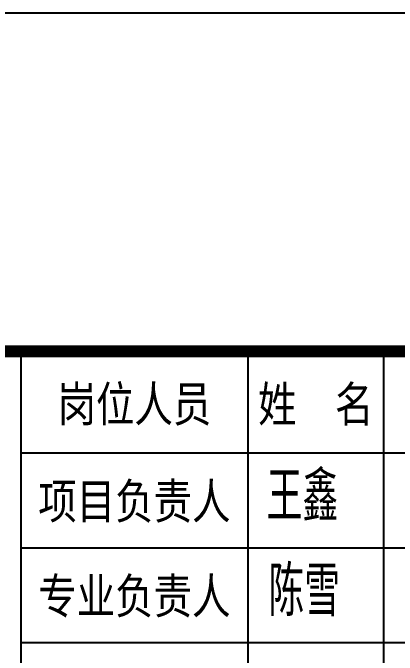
# Model space of a CAD drawing. Header units: metres. Extents: x 497246 to 997717, y 2998582 to 5998198.
# Drawn here: x 499031.08 to 499059.43, y 2999229.5 to 2999276.93 of the extents above; entities that cross this region are included whole.
import ezdxf

# ---------------------------------------------------------------- set-up
doc = ezdxf.new("R2010")
doc.units = ezdxf.units.M
doc.header["$LTSCALE"] = 1000
doc.layers.add('文字-给水', color=140, linetype='CONTINUOUS')
doc.styles.add('_TCH_DIM', font='SIMPLEX', dxfattribs={"bigfont": 'GBCBIG'})
doc.styles.add('中文仿宋', font='simfang.ttf', dxfattribs={"width": 0.8, "height": 2.5})

msp = doc.modelspace()

# ---------------------------------------------------------------- linework, layer by layer
at = {"layer": '文字-给水'}
for p, q in [((499085.183, 2999251.929), (498798.183, 2999251.929)), ((499031.67, 2999251.929), (499031.67, 2999170.429)), ((499048.427, 2999251.929), (499048.427, 2999170.429)), ((499048.427, 2999251.929), (499048.427, 2999191.929)), ((499058.427, 2999251.929), (499058.427, 2999195.429)), ((499031.67, 2999244.429), (499085.183, 2999244.429)), ((499031.67, 2999237.429), (499085.183, 2999237.429)), ((499031.67, 2999230.429), (499085.183, 2999230.429))]:
    msp.add_line(p, q, dxfattribs=at)
msp.add_lwpolyline([(499090.183, 2999276.929), (499090.183, 2998856.929), (498793.183, 2998856.929), (498793.183, 2999276.929)], close=True, dxfattribs=at)
at = {"layer": '文字-给水', "const_width": 0.9}
msp.add_lwpolyline([(499085.183, 2998861.929), (498798.183, 2998861.929), (498798.183, 2999251.929), (499085.183, 2999251.929)], close=True, dxfattribs=at)

# ---------------------------------------------------------------- texts
at = {"layer": '文字-给水', "color": 3, "style": '_TCH_DIM'}
for s, p in [('王鑫', (499049.801, 2999239.396)), ('陈雪', (499049.93, 2999232.382, 0))]:
    msp.add_text(s, height=3.6751, dxfattribs=at).set_placement(p)
at = {"layer": '文字-给水', "char_height": 2.6, "attachment_point": 5, "style": '中文仿宋'}
for s, insert, width in [('岗位人员', (499040.048, 2999247.893), 18.1284), ('姓  名', (499053.427, 2999247.893), 9.99936), ('项目负责人', (499040.048, 2999240.72), 19.5), ('专业负责人', (499040.048, 2999233.72), 19.5)]:
    msp.add_mtext(s, dxfattribs=dict(at, insert=insert, width=width))

doc.saveas('drawing.dxf')
